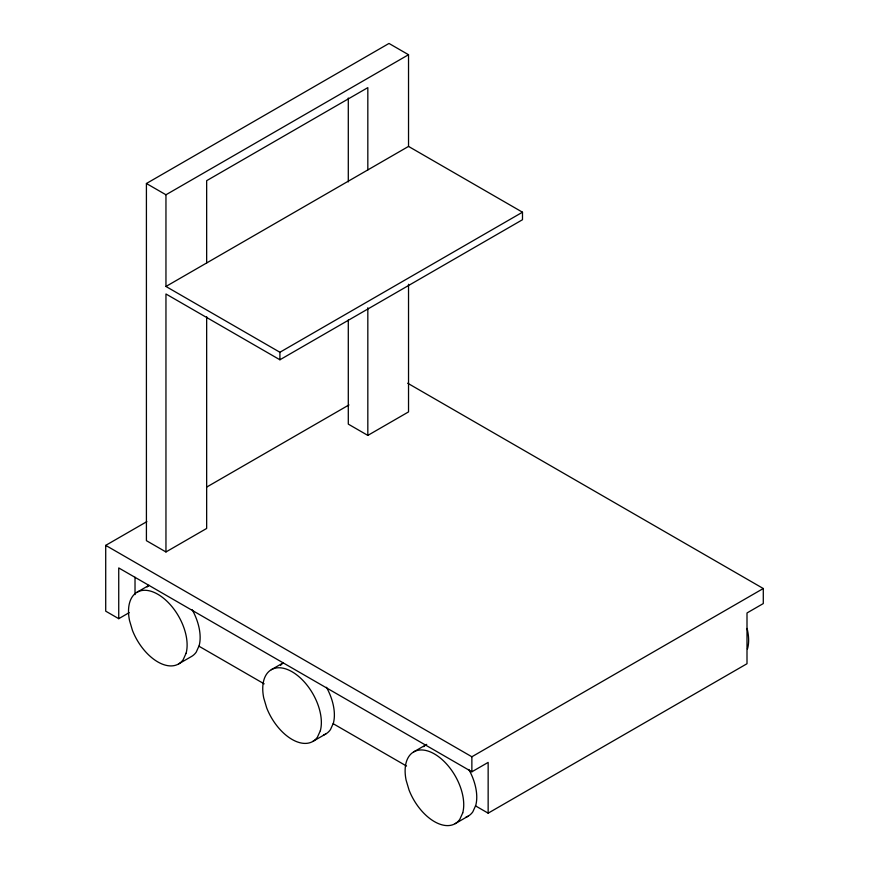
<?xml version="1.0" encoding="UTF-8"?>
<svg xmlns="http://www.w3.org/2000/svg" width="869" height="869" viewBox="0 0 869 869"><rect width="100%" height="100%" fill="white"/><g stroke="black" fill="none" stroke-linecap="round" stroke-linejoin="round"><path stroke-width="1.3" d="M747.405 648.904L747.633 648.404A41.44 23.93 60 0 0 747.079 628.45M206.659 316.642L206.659 528.45L165.957 551.956L146.416 540.67L146.416 183.5L388.997 43.45L408.528 54.725L408.528 146.416L165.957 286.466L165.957 194.775L408.528 54.725M165.957 286.466L279.916 352.26L522.486 212.21L522.486 219.727L279.916 359.777L165.957 293.983L165.957 551.956M129.209 612.645L118.738 618.685L105.714 611.168L105.714 545.374L146.85 521.628M206.768 487.031L348.958 404.943M348.295 319.922L348.295 424.126L367.826 435.402L408.528 411.906L408.528 284.272M137.096 592.202L149.033 585.304A41.44 23.93 60 0 0 147.133 586.999M178.536 663.981L191.56 656.453A41.44 23.93 60 0 0 196.22 652.141L199.142 645.667A41.44 23.93 60 0 0 192.223 609.777M271.324 669.695L283.272 662.808M312.775 741.474L325.799 733.957M413.698 751.891L426.722 744.375M105.714 545.374L471.867 756.769L763.286 588.519L763.286 603.564L747.003 612.96L747.003 663.72L488.15 813.167L475.528 805.878M118.738 618.685L118.738 567.935L471.867 771.802L488.15 762.406L488.15 813.167M455.15 823.682L468.174 816.154M408.528 146.416L522.486 212.21M146.416 183.5L165.957 194.775M407.691 383.229L763.286 588.519M198.914 646.178L264.176 683.86M333.153 723.681L406.551 766.056M471.867 756.769L471.867 771.802M367.826 169.911L367.826 87.628L206.659 180.676L206.659 262.959M367.826 307.778L367.826 435.402M348.295 98.001L348.295 181.903M279.916 352.26L279.916 359.777M135.021 577.233L135.021 594.592M423.735 746.688A41.44 23.93 60 0 1 425.68 745.048M468.836 769.478A41.44 23.93 60 0 1 475.756 805.367L472.823 811.842A41.44 23.93 60 0 1 465.893 817.208M280.491 665.458A41.44 23.93 60 0 1 282.306 663.623M326.462 687.281A41.44 23.93 60 0 1 333.381 723.171L330.448 729.634A41.44 23.93 60 0 1 323.518 735.011M186.118 653.184L183.196 659.658A41.44 23.93 60 0 1 132.436 630.351L129.514 620.499A41.44 23.93 60 0 1 157.81 594.255A41.44 23.93 60 0 1 186.118 653.184M320.357 730.688L317.424 737.162A41.44 23.93 60 0 1 266.674 707.855L263.741 698.003A41.44 23.93 60 0 1 292.049 671.748A41.44 23.93 60 0 1 320.357 730.688M462.732 812.884L459.799 819.358A41.44 23.93 60 0 1 409.049 790.051L406.116 780.199A41.44 23.93 60 0 1 434.424 753.944A41.44 23.93 60 0 1 462.732 812.884"/></g></svg>
